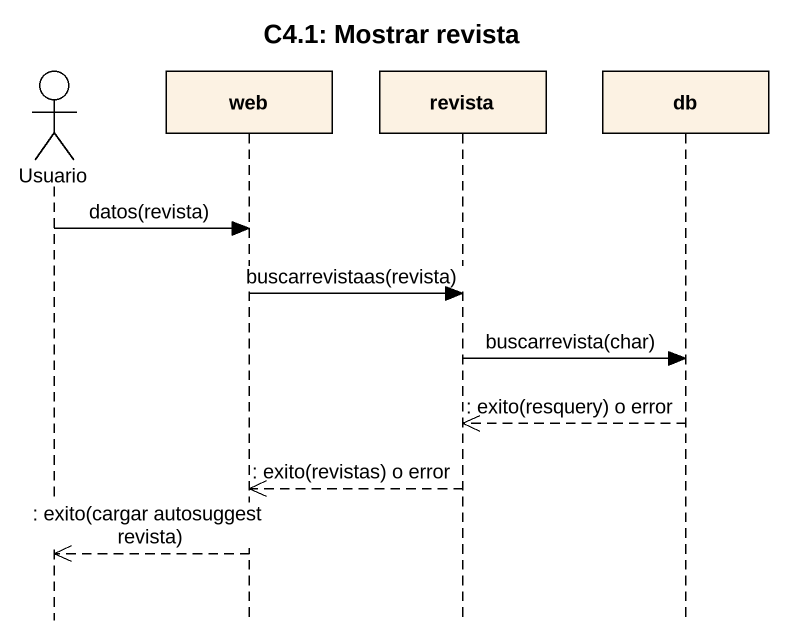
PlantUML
@startuml
title C4.1: Mostrar revista
hide footbox
actor Usuario
participant web
participant revista
participant db

Usuario -> web : datos(revista)
web -> revista : buscarrevistaas(revista)
revista -> db : buscarrevista(char)
db -->> revista : : exito(resquery) o error
revista -->> web : : exito(revistas) o error
web -->> Usuario : : exito(cargar autosuggest revista)
@enduml
